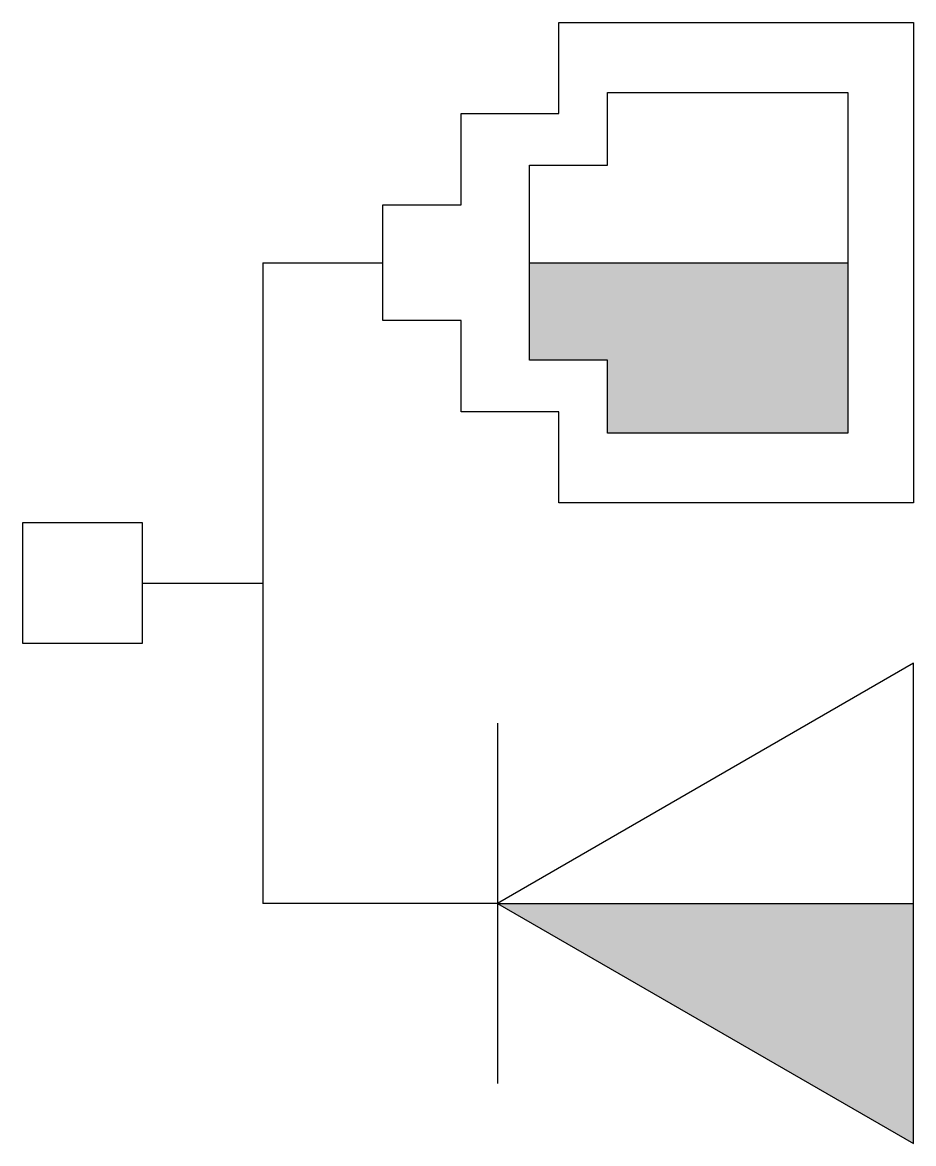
# Model space of a CAD drawing. Header units: millimetres. Extents: x -6083.509 to -6082.953, y -963.595 to -962.895.
import ezdxf

# ---------------------------------------------------------------- set-up
doc = ezdxf.new("R2010")
doc.units = ezdxf.units.MM
doc.layers.add('Tel_Símbolos', color=3, linetype='Continuous')

msp = doc.modelspace()

# ---------------------------------------------------------------- hatches: boundary and pattern name
at = {"layer": 'Tel_Símbolos'}
for points in [[(-6083.19255, -963.04473), (-6083.19255, -963.10561), (-6083.14375, -963.10561), (-6083.14375, -963.15113), (-6082.99378, -963.15113), (-6082.99378, -963.04473)], [(-6083.21261, -963.44464), (-6082.9528, -963.59464), (-6082.9528, -963.44464)]]:
    msp.add_hatch(color=1, dxfattribs=at).paths.add_polyline_path(points)

# ---------------------------------------------------------------- linework, layer by layer
at = {"layer": 'Tel_Símbolos', "color": 4}
for p, q in [((-6083.35906, -963.04464), (-6083.28406, -963.04464)), ((-6083.35906, -963.04464), (-6083.35906, -963.44464)), ((-6083.43406, -963.24464), (-6083.35906, -963.24464)), ((-6083.21261, -963.44464), (-6083.35906, -963.44464))]:
    msp.add_line(p, q, dxfattribs=at)
at = {"layer": 'Tel_Símbolos', "color": 1}
for p, q in [((-6083.19255, -963.04473), (-6082.99378, -963.04473)), ((-6083.21261, -963.44464), (-6082.9528, -963.44464))]:
    msp.add_line(p, q, dxfattribs=at)
at = {"layer": 'Tel_Símbolos'}
msp.add_line((-6083.21261, -963.33214), (-6083.21261, -963.55714), dxfattribs=at)
for points in [[(-6083.23526, -963.13774), (-6083.23526, -963.08083), (-6083.28406, -963.08083), (-6083.28406, -963.00844), (-6083.23526, -963.00844), (-6083.23526, -962.95154), (-6083.17426, -962.95154), (-6083.17426, -962.89464), (-6082.9528, -962.89464), (-6082.9528, -963.19464), (-6083.17426, -963.19464), (-6083.17426, -963.13774)], [(-6082.9528, -963.29464), (-6083.21261, -963.44464), (-6082.9528, -963.59464)]]:
    msp.add_lwpolyline(points, close=True, dxfattribs=at)
at = {"layer": 'Tel_Símbolos', "color": 2}
for points in [[(-6083.19255, -962.98385), (-6083.14375, -962.98385), (-6083.14375, -962.93833), (-6082.99378, -962.93833), (-6082.99378, -963.15113), (-6083.14375, -963.15113), (-6083.14375, -963.10561), (-6083.19255, -963.10561)], [(-6083.50906, -963.28214), (-6083.43406, -963.28214), (-6083.43406, -963.20714), (-6083.50906, -963.20714)]]:
    msp.add_lwpolyline(points, close=True, dxfattribs=at)

doc.saveas('drawing.dxf')
